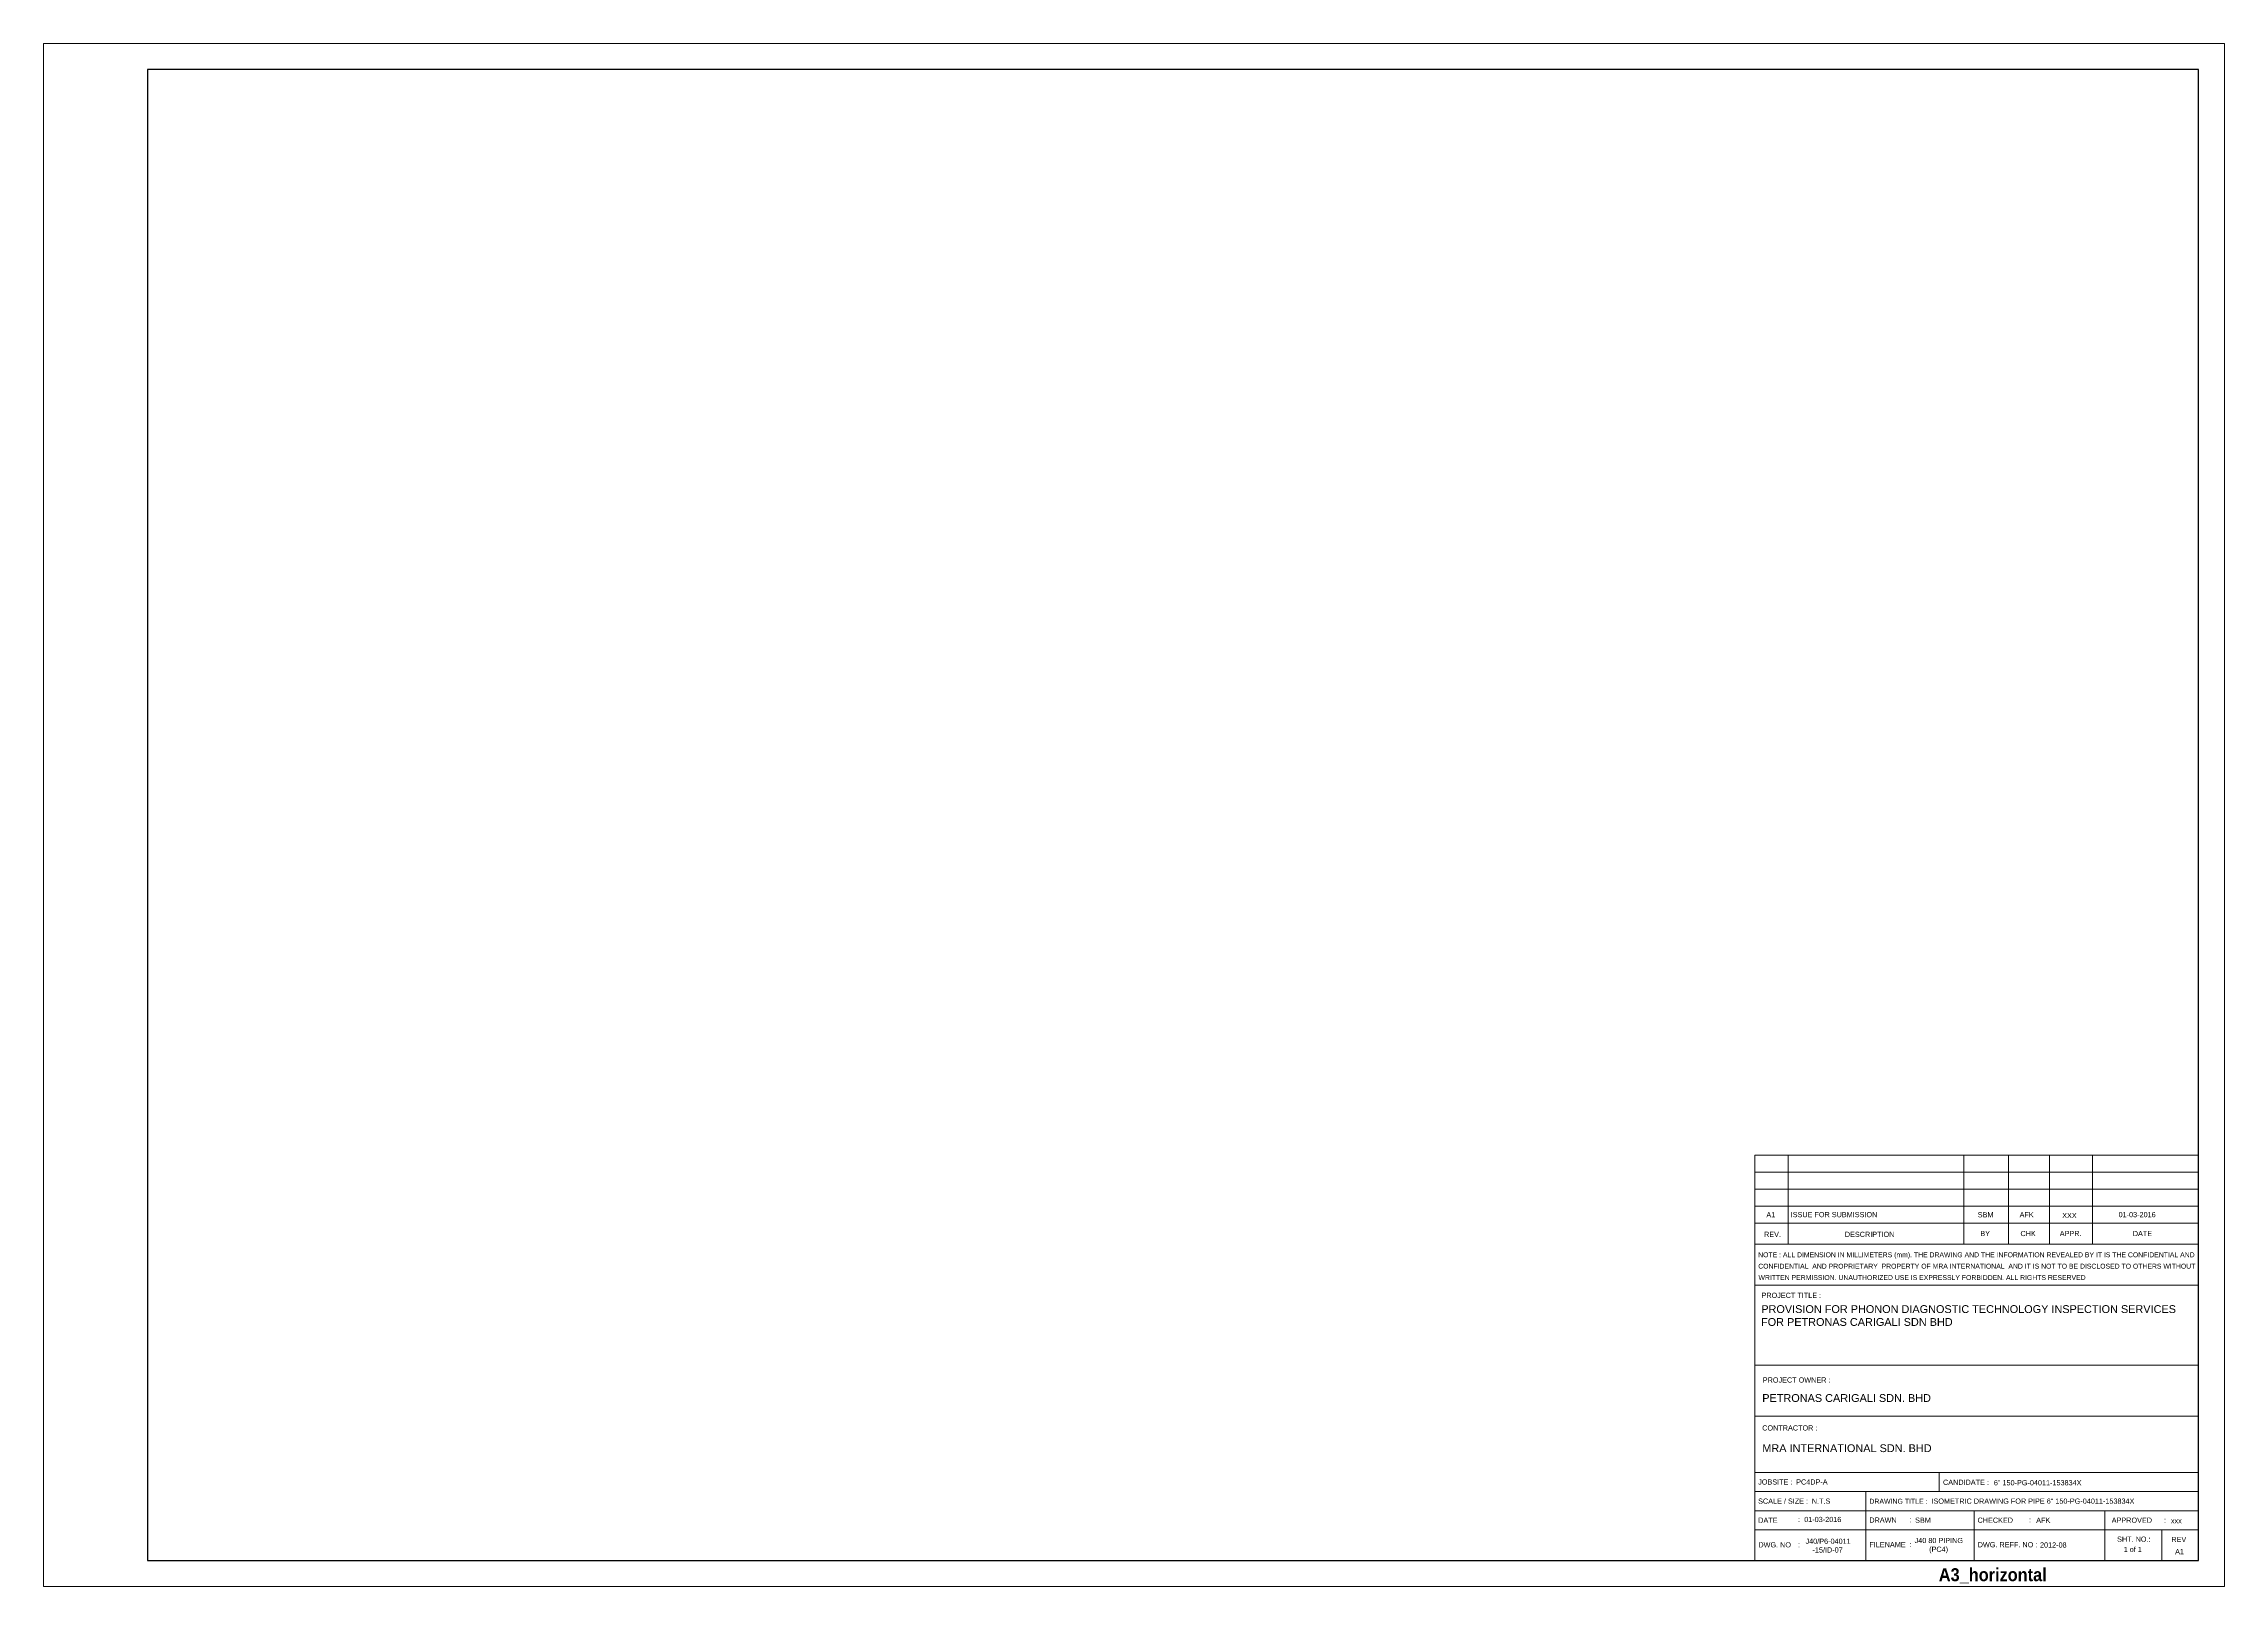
# Paper-space layout 'iso' of a CAD drawing. Header units: millimetres. Extents: x 0 to 420, y 0 to 297.
import ezdxf
from ezdxf.enums import TextEntityAlignment as Align

# ---------------------------------------------------------------- set-up
doc = ezdxf.new("R2010")
doc.units = ezdxf.units.MM
doc.header["$MEASUREMENT"] = 0
doc.layers.get('Defpoints').update_dxf_attribs({"lineweight": 0})
doc.layers.add('TB', color=7, linetype='Continuous', lineweight=30)
doc.layers.add('TB text', color=7, linetype='Continuous', lineweight=0)
doc.styles.add('2.5', font='arialbd.ttf', dxfattribs={"height": 2.5})
doc.styles.add('ARIAL', font='arial.ttf')
doc.styles.get("Standard").update_dxf_attribs({"font": 'arial.ttf'})

psp = doc.layouts.new('iso')

# ---------------------------------------------------------------- linework, layer by layer
at = {"layer": 'Defpoints', "linetype": 'Continuous'}
psp.add_lwpolyline([(0, 0), (420, 0), (420, 297), (0, 297), (0, 0)], dxfattribs=at)
at = {"layer": 'TB', "lineweight": 15}
for p, q in [((329.54, 82.99), (415, 82.99)), ((329.54, 5), (329.54, 82.99)), ((335.96, 82.99), (335.96, 65.86)), ((369.84, 82.99), (369.84, 65.86)), ((378.43, 82.99), (378.43, 65.86)), ((386.35, 82.99), (386.35, 65.86)), ((394.6, 82.99), (394.6, 65.86)), ((329.54, 79.73), (415, 79.73)), ((329.54, 76.46), (415, 76.46)), ((329.54, 73.2), (415, 73.2)), ((329.54, 69.94), (415, 69.94)), ((329.54, 65.85), (414.96, 65.85)), ((329.54, 58), (415, 58)), ((329.54, 42.61), (415, 42.61)), ((329.54, 32.77), (339.89, 32.77)), ((415, 32.77), (339.89, 32.77)), ((329.54, 21.94), (352.56, 21.94)), ((352.56, 21.94), (415, 21.94)), ((365.06, 18.25), (365.06, 21.94)), ((329.54, 18.25), (415, 18.25)), ((350.97, 10.89), (350.97, 18.25)), ((352.56, 18.25), (415, 18.25)), ((329.54, 14.57), (415, 14.57)), ((371.79, 5), (371.79, 14.57)), ((396.99, 5), (396.99, 14.57)), ((329.54, 10.89), (415, 10.89)), ((350.97, 10.89), (350.97, 5)), ((407.96, 10.89), (407.96, 5))]:
    psp.add_line(p, q, dxfattribs=at)
at = {"layer": 'TB', "linetype": 'Continuous'}
psp.add_lwpolyline([(20, 5), (415, 5), (415, 292), (20, 292), (20, 5)], dxfattribs=at)

# ---------------------------------------------------------------- texts
at = {"layer": 'Defpoints', "style": '2.5', "width": 0.9}
psp.add_text('А3_horizontal', height=2.5, dxfattribs=at).set_placement((365, 1))
at = {"layer": 'TB text', "lineweight": 15, "style": 'ARIAL'}
for s, height, p in [('A1', 1, (331.79, 71.04)), ('ISSUE FOR SUBMISSION', 1, (336.47, 71.07)), ('SBM', 1, (372.5, 71.04)), ('AFK', 1, (380.56, 71.04)), ('XXX', 1, (388.76, 70.9)), ('01-03-2016', 1, (399.62, 71.07)), ('REV.', 1, (331.34, 67.27)), ('DESCRIPTION', 1, (346.9, 67.27)), ('BY', 1, (373, 67.43)), ('CHK', 1, (380.72, 67.43)), ('APPR.', 1, (388.29, 67.43)), ('DATE', 1, (402.36, 67.43)), ('WRITTEN PERMISSION. UNAUTHORIZED USE IS EXPRESSLY FORBIDDEN. ALL RIGHTS RESERVED  ', 0.945, (330.27, 58.98)), ('CONFIDENTIAL  AND PROPRIETARY  PROPERTY OF MRA INTERNATIONAL  AND IT IS NOT TO BE DISCLOSED TO OTHERS WITHOUT ', 0.94495, (330.22, 61.17)), ('PROJECT TITLE :', 1, (330.85, 55.53)), ('FOR PETRONAS CARIGALI SDN BHD', 1.5, (330.76, 50.15)), ('PROVISION FOR PHONON DIAGNOSTIC TECHNOLOGY INSPECTION SERVICES ', 1.5, (330.81, 52.63)), ('PROJECT OWNER :', 1, (331.1, 39.23)), ('CONTRACTOR :', 1, (330.99, 30)), ('JOBSITE :', 1, (330.21, 19.6)), ('SCALE / SIZE :', 1, (330.2, 15.91)), ('PC4DP-A', 1, (337.53, 19.6)), ('N.T.S', 1, (340.54, 15.91)), ('CANDIDATE :', 1, (365.81, 19.54)), ('DATE', 1, (330.22, 12.24)), (':', 1, (337.88, 12.41)), ('01-03-2016', 1, (339.08, 12.38)), ('DRAWN', 1, (351.62, 12.26)), (':', 1, (359.36, 12.32)), ('SBM', 1, (360.43, 12.24)), ('CHECKED', 1, (372.46, 12.24)), (':', 1, (382.37, 12.31)), ('AFK', 1, (383.76, 12.23)), ('APPROVED', 1, (398.3, 12.24)), (':', 1, (408.36, 12.25)), ('xxx', 1, (409.7, 12.14)), ('DWG. NO', 1, (330.25, 7.5)), ('FILENAME', 1, (351.63, 7.54)), ('DWG. REFF. NO :', 1, (372.49, 7.52)), ('2012-08', 1, (384.49, 7.47)), ('SHT. NO.:', 1, (399.33, 8.59)), ('REV', 1, (409.79, 8.53)), (':', 1, (337.88, 7.52)), (':', 1, (359.39, 7.56)), ('A1', 1, (410.51, 6.19))]:
    psp.add_text(s, height=height, dxfattribs=at).set_placement(p)
for s, height, p, p2 in [('NOTE : ALL DIMENSION IN MILLIMETERS (mm). THE DRAWING AND THE INFORMATION REVEALED BY IT IS THE CONFIDENTIAL AND ', 0.94495, (330.21, 63.36), (414.63, 63.36)), ('DRAWING TITLE :', 0.9557, (351.63, 15.91), (362.83, 15.91))]:
    psp.add_text(s, height=height, dxfattribs=at).set_placement(p, p2, align=Align.ALIGNED)
at = {"layer": 'TB text'}
for s, p in [('PETRONAS CARIGALI SDN. BHD', (331, 35.51)), ('MRA INTERNATIONAL SDN. BHD', (331.01, 25.85))]:
    psp.add_text(s, height=1.5, rotation=360, dxfattribs=at).set_placement(p)
for s, p in [('ISOMETRIC DRAWING FOR PIPE 6" 150-PG-04011-153834X', (363.59, 15.91)), ('6" 150-PG-04011-153834X', (375.6, 19.45)), ('J40/P6-04011', (339.33, 8.19)), ('J40 80 PIPING', (360.35, 8.33)), ('-15/ID-07', (340.67, 6.51)), ('(PC4)', (363.14, 6.65))]:
    psp.add_text(s, height=1, dxfattribs=at).set_placement(p)
at = {"layer": 'TB text', "color": 7, "style": 'ARIAL'}
psp.add_text('1 of 1', height=1, dxfattribs=at).set_placement((400.61, 6.61))

# ---------------------------------------------------------------- viewports
at = {"layer": 'Defpoints', "view_target_point": (20544.24, 19056.58)}
psp.add_viewport(center=(217.5, 148.5), size=(395, 287), view_center_point=(41682.49, -17274.89), view_height=8840.9275, dxfattribs=at)

doc.saveas('drawing.dxf')
